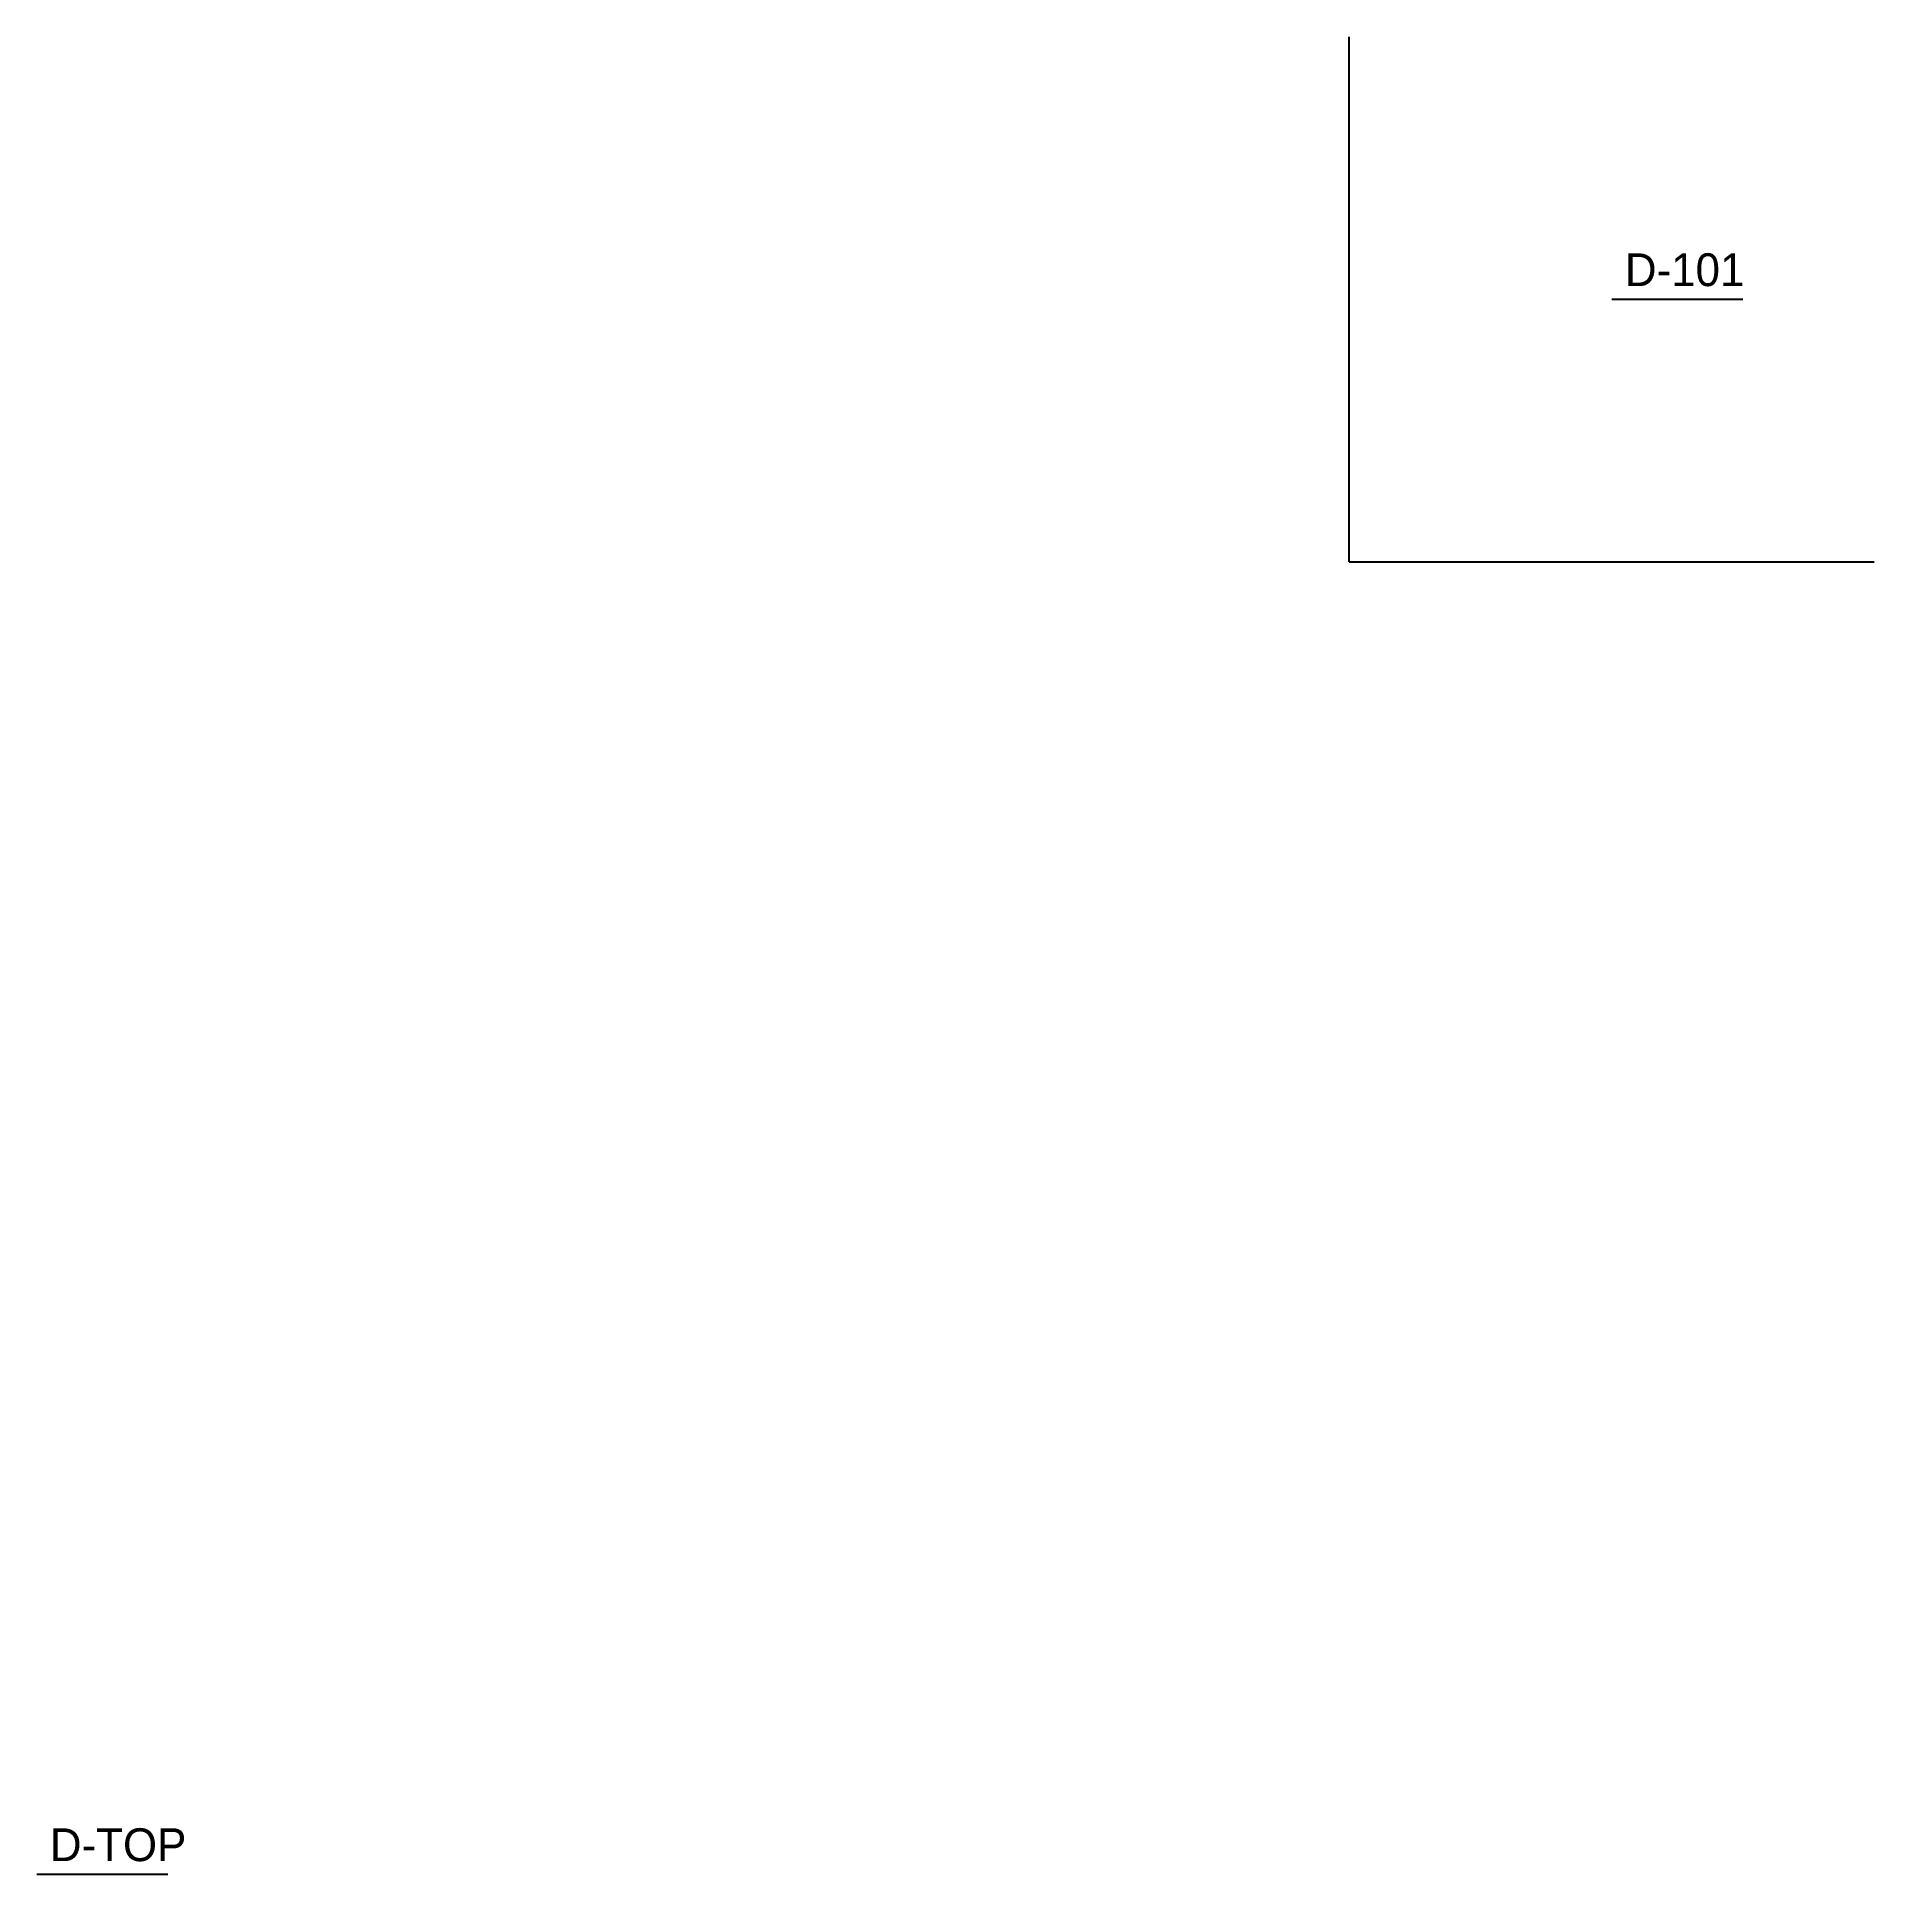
# Model space of a CAD drawing. Header units: millimetres. Extents: x 0 to 140, y 0 to 140.
import ezdxf

# ---------------------------------------------------------------- set-up
doc = ezdxf.new("R2010")
doc.units = ezdxf.units.MM

# ---------------------------------------------------------------- blocks, each defined once
blk = doc.blocks.new('TAG')
blk.add_line((0, 0), (10, 0))
blk.add_attdef('NUM', (1, 1), '', height=2.5)
blk = doc.blocks.new('DOOR')
for q in [(0, 40), (40, 0)]:
    blk.add_line((0, 0), q)
blk.add_blockref('TAG', (20, 20)).add_auto_attribs({'NUM': 'D-101'})

msp = doc.modelspace()

# ---------------------------------------------------------------- block references
msp.add_blockref('DOOR', (100, 100))
msp.add_blockref('TAG', (0, 0)).add_auto_attribs({'NUM': 'D-TOP'})

doc.saveas('drawing.dxf')
